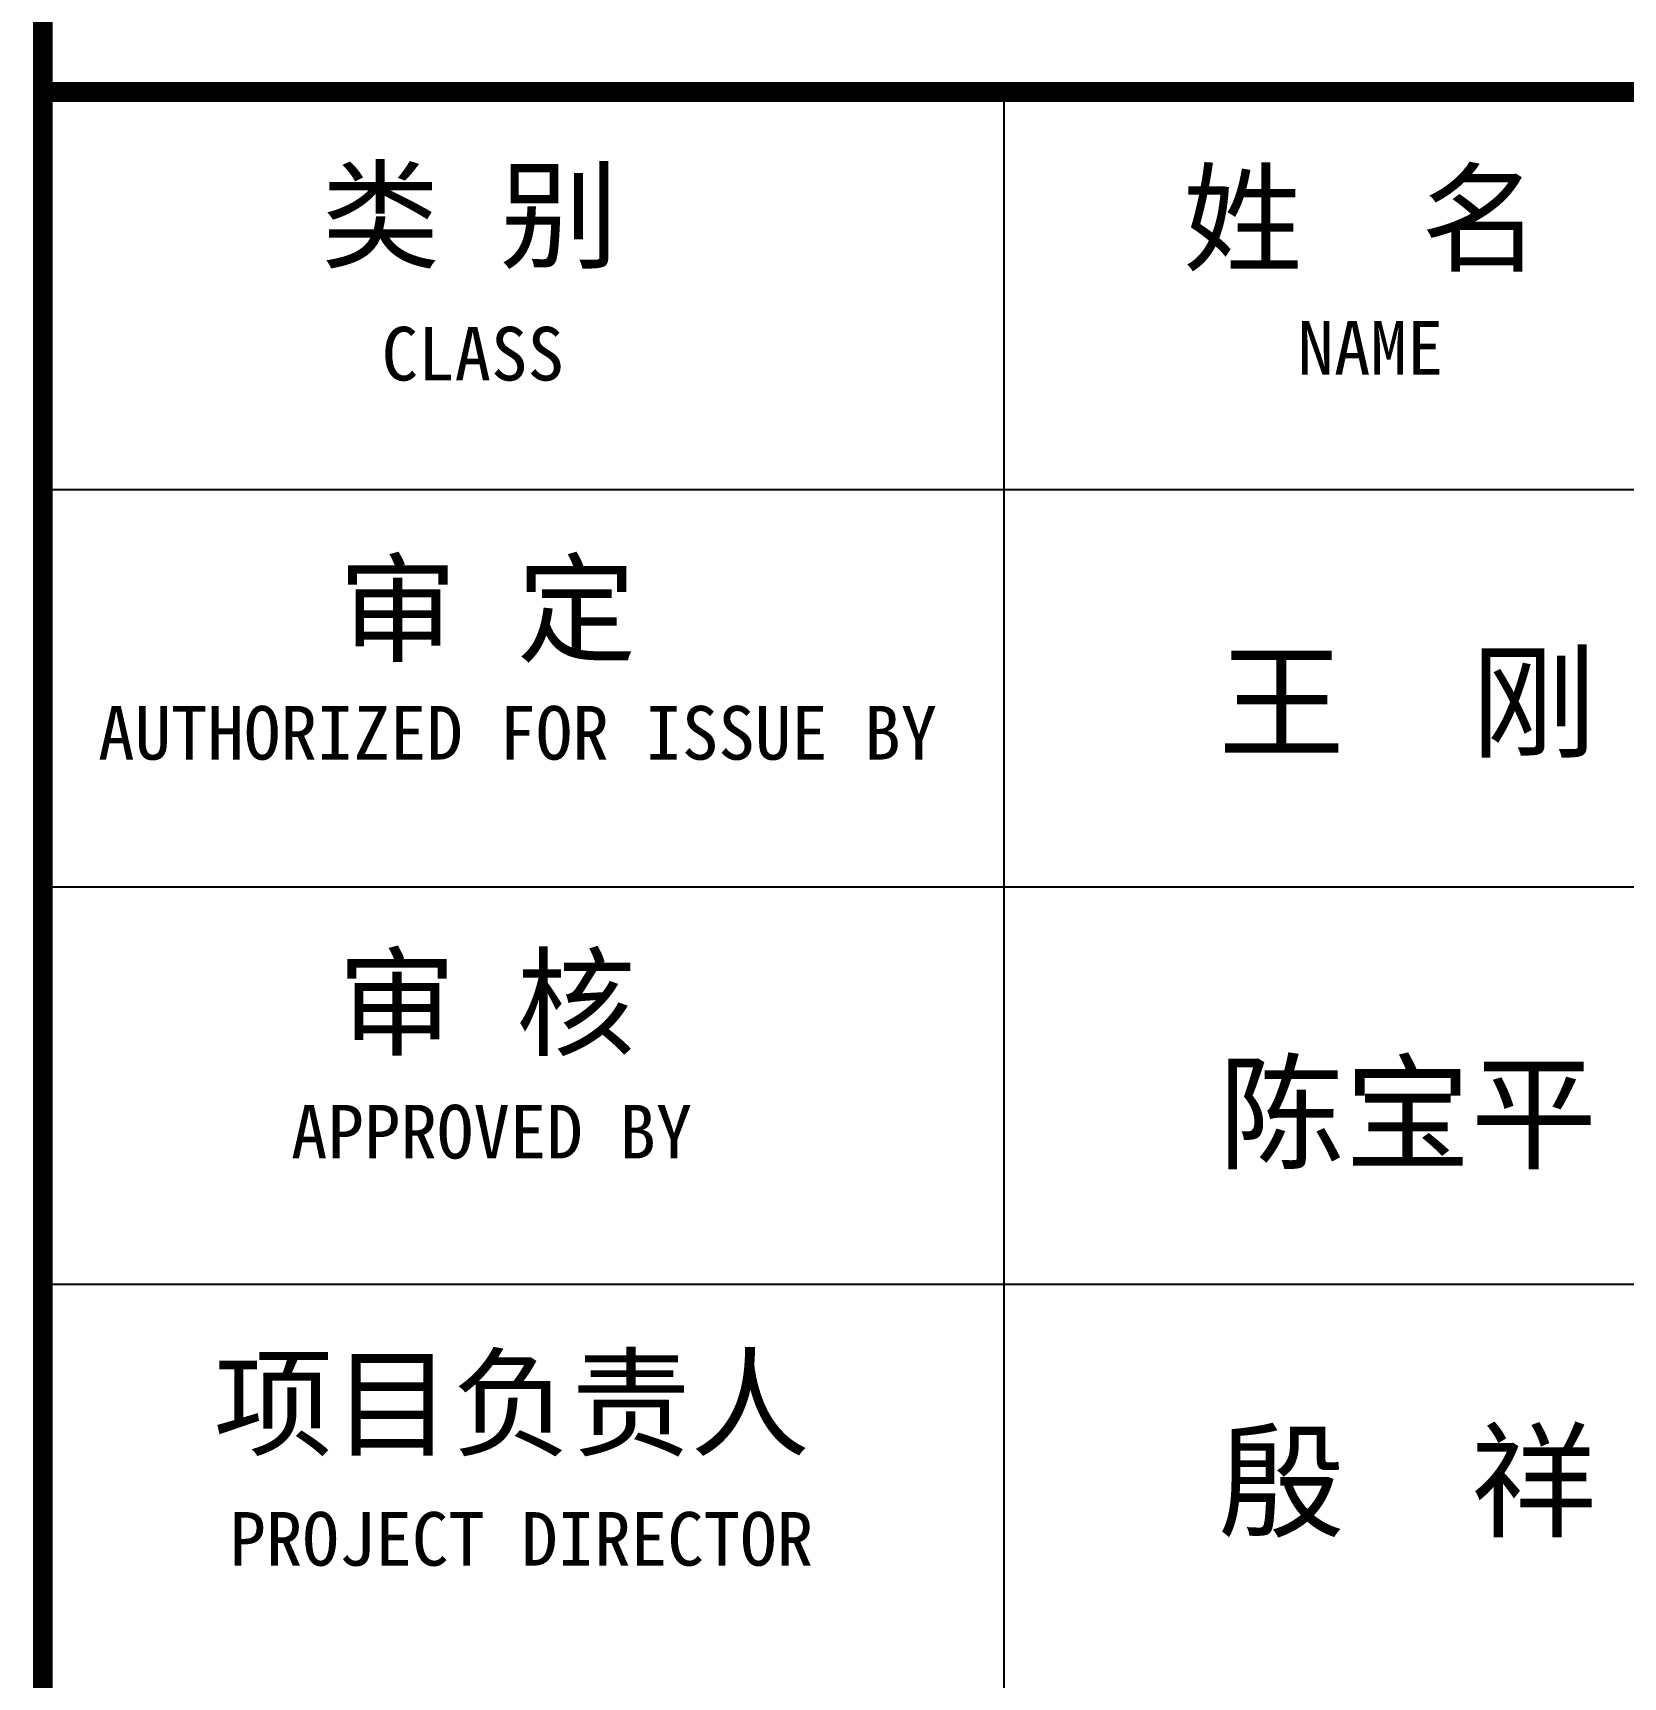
# Model space of a CAD drawing. Extents: x 32177600 to 32582346, y -189249 to 154687.
# Drawn here: x 32575715 to 32579118, y -17093 to -13576 of the extents above; entities that cross this region are included whole.
import ezdxf

# ---------------------------------------------------------------- set-up
doc = ezdxf.new("R2010")
doc.units = 0
doc.header["$LTSCALE"] = 1000
doc.header["$MEASUREMENT"] = 0
doc.layers.get('0').update_dxf_attribs({"linetype": 'CONTINUOUS'})
doc.layers.add('PUB_TEXT', color=7, linetype='CONTINUOUS')
doc.layers.add('PUB_TITLE', color=4, linetype='CONTINUOUS')
doc.styles.add('TQ', font='')
doc.styles.get('TQ').set_extended_font_data('SimSun')

# ---------------------------------------------------------------- blocks, each defined once
blk = doc.blocks.new('tk')
at = {"layer": 'PUB_TITLE'}
for p, q in [((31010789.1, -82916.2), (31010789.1, -76966.2)), ((31008732.1, -77816.2), (31014342.1, -77816.2)), ((31008732.1, -78666.2), (31014342.1, -78666.2)), ((31008732.1, -79516.2), (31014342.1, -79516.2))]:
    blk.add_line(p, q, dxfattribs=at)
at = {"layer": 'PUB_TITLE', "lineweight": 40, "const_width": 42.5}
for points in [[(31008732.1, -52688.2), (31008732.1, -92688.2)], [(31008732.1, -76966.2), (31014342.1, -76966.2)]]:
    blk.add_lwpolyline(points, dxfattribs=at)
at = {"layer": 'PUB_TEXT', "style": 'TQ'}
for s, p in [('王  刚', (31011247.6, -78369.7)), ('陈宝平', (31011247.6, -79249.4)), ('殷  祥', (31011247.6, -80036.8))]:
    blk.add_text(s, height=198, dxfattribs=at).set_placement(p)
at = {"layer": 'PUB_TEXT', "attachment_point": 1, "style": 'TQ'}
for s, insert, char_height, width in [('类 别', (31009327.1, -77136.2), 187, 1111.8), ('姓  名', (31011171.9, -77143.1), 187, 1162.485), ('NAME', (31011416.8, -77456.1), 114.75, 2399.55), ('CLASS', (31009457, -77468.4), 114.75, 2399.55), ('审 定', (31009364.3, -77978.4), 187, 805.34), ('AUTHORIZED FOR ISSUE BY', (31008850.4, -78279.5), 114.75, 2399.55), ('审 核', (31009362.7, -78820.9), 187, 1427.856), ('APPROVED BY', (31009263.2, -79132.8), 114.75, 2399.55), ('项目负责人', (31009098, -79677.6), 187, 1739.562), ('PROJECT DIRECTOR', (31009131.5, -80003.9), 114.75, 2399.55)]:
    blk.add_mtext(s, dxfattribs=dict(at, insert=insert, char_height=char_height, width=width))

msp = doc.modelspace()

# ---------------------------------------------------------------- block references
msp.add_blockref('tk', (1567004.1, 63263.7))
msp.add_blockref('tk', (1567004.1, 63263.7))

doc.saveas('drawing.dxf')
